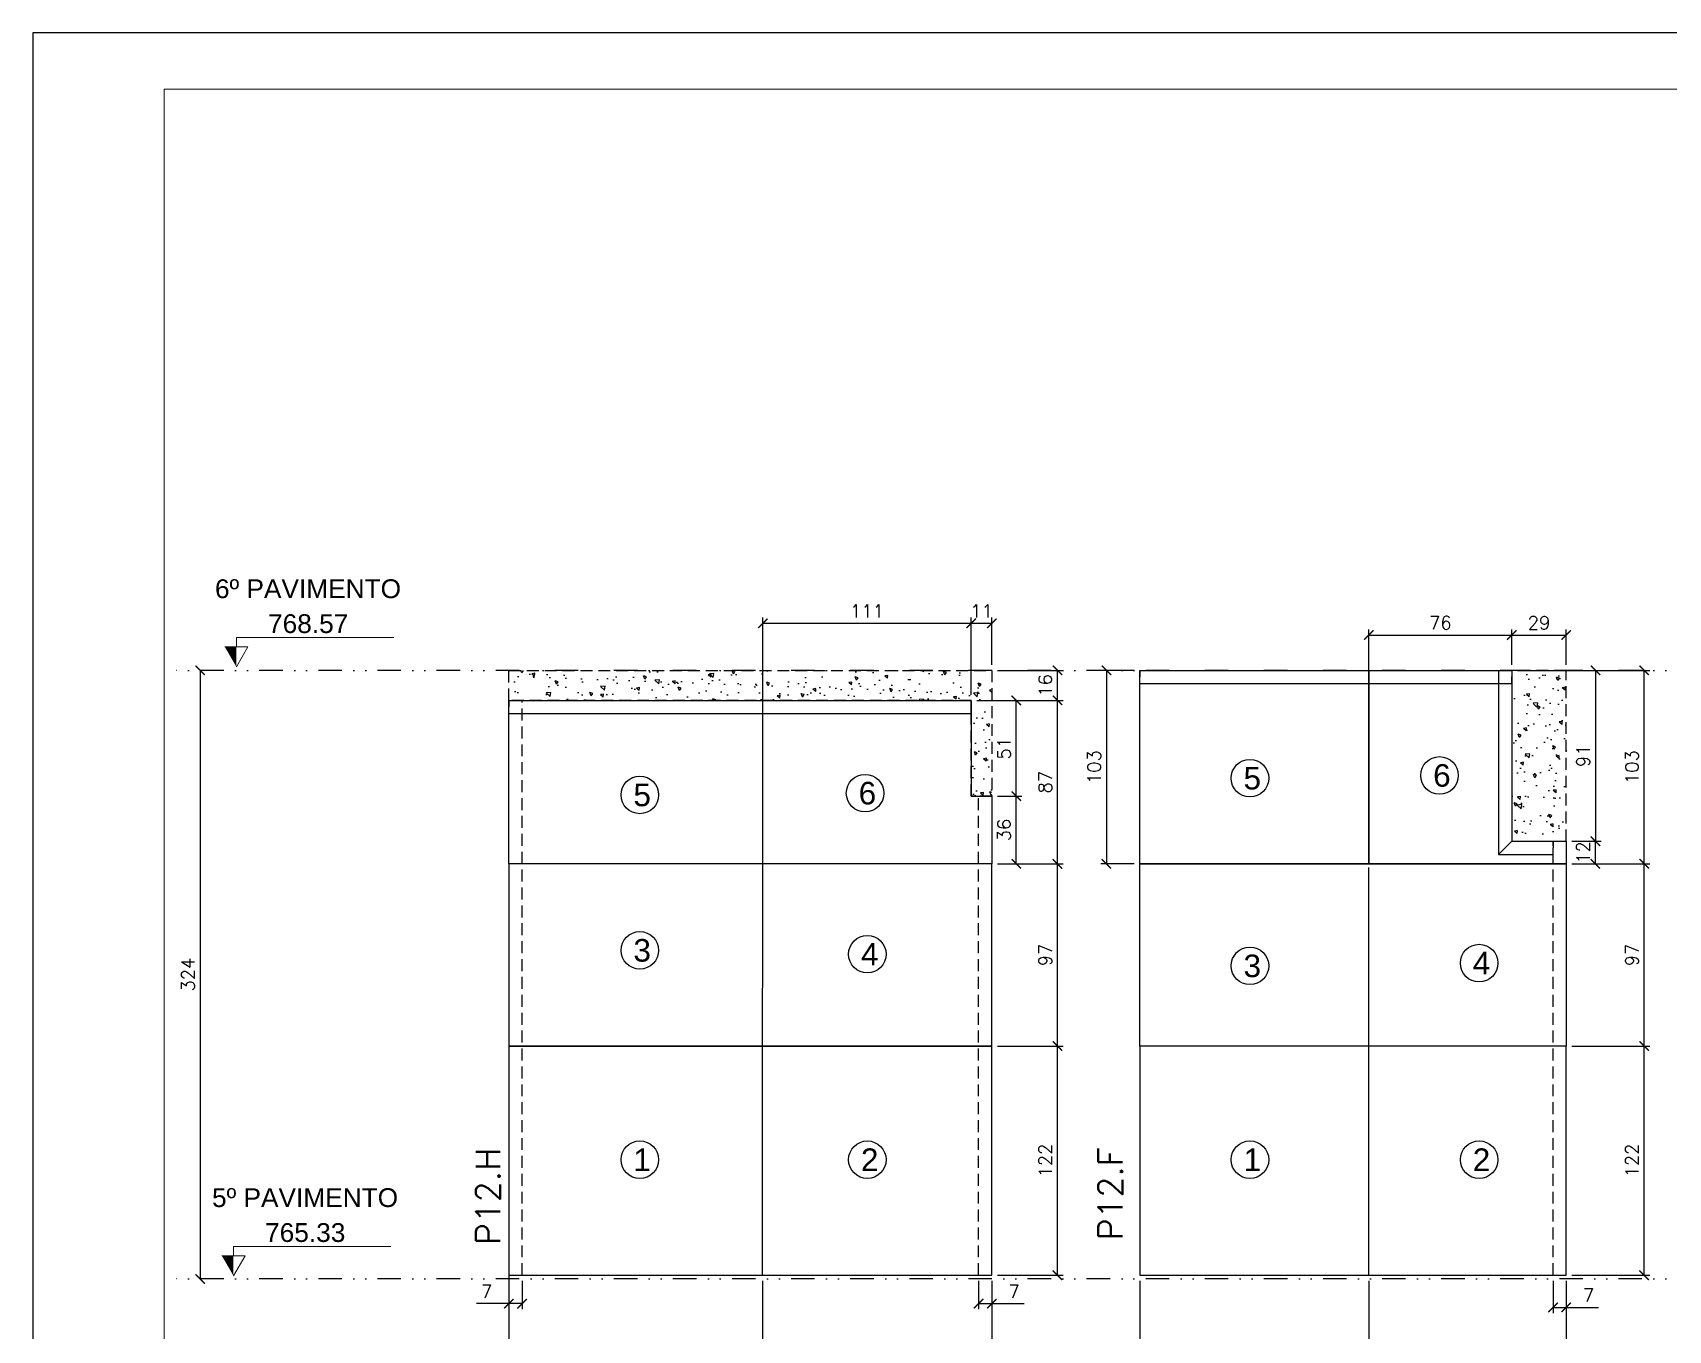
# Model space of a CAD drawing. Extents: x -23436 to 4767, y -4131 to 9755.
# Drawn here: x -15921 to -15051, y -159 to 532 of the extents above; entities that cross this region are included whole.
import ezdxf
from ezdxf.enums import TextEntityAlignment as Align

# ---------------------------------------------------------------- set-up
doc = ezdxf.new("R2010")
doc.units = 0
doc.header["$PDMODE"] = 2
doc.header["$PDSIZE"] = 10
doc.linetypes.add('DIVIDE2', pattern=[0.625, 0.25, -0.125, 0, -0.125, 0, -0.125])
doc.linetypes.add('HIDDEN', pattern=[9.525, 6.35, -3.175])
doc.layers.get('0').update_dxf_attribs({"lineweight": 13})
doc.layers.get('Defpoints').update_dxf_attribs({"lineweight": 13})
for name, color, linetype, lineweight in [('A-GENM', 7, 'Continuous', 18), ('FOLHA MB', 7, 'Continuous', 13), ('Sarr 2.2x7', 40, 'Continuous', 9), ('Texto Seção', 7, 'Continuous', 15)]:
    doc.layers.add(name, color=color, linetype=linetype, lineweight=lineweight)
for name, color, linetype in [('Concreto', 250, 'HIDDEN'), ('Cota', 4, 'Continuous'), ('MB Logo', 254, 'Continuous'), ('Nível', 160, 'Continuous'), ('Painéis', 30, 'Continuous'), ('Romaneio', 10, 'Continuous'), ('Sarr 7x7', 104, 'Continuous'), ('Sarrafo de Pressão', 42, 'HIDDEN'), ('Texto Nível', 251, 'Continuous')]:
    doc.layers.add(name, color=color, linetype=linetype)
doc.layers.add('Laje_Perimetro', color=7, linetype='Continuous', plot=False)
doc.styles.add('ARIAL', font='arial.ttf', dxfattribs={"oblique": 15, "height": 25})
doc.styles.add('REGUA-120', font='ROMANS.shx', dxfattribs={"height": 15})
doc.styles.add('ROMANS', font='romans.shx')
doc.dimstyles.new('Cota Paínel', dxfattribs={"dimtxt": 7, "dimasz": 5, "dimexe": 3, "dimexo": 3, "dimgap": 3, "dimtad": 1, "dimdec": 1, "dimzin": 12, "dimdsep": 46, "dimtxsty": 'ROMANS', "dimblk": 'ARCHTICK', "dimcen": 0, "dimclrd": 4, "dimclre": 4, "dimclrt": 1, "dimadec": 1, "dimazin": 3, "dimtfac": 1, "dimtdec": 1, "dimtmove": 0, "dimatfit": 3, "dimldrblk": 'OBLIQUE', "dimfxl": 0, "dimtolj": 1, "dimtzin": 12, "dimarcsym": 0})
doc.dimstyles.new('PAINEL', dxfattribs={"dimtxt": 7, "dimasz": 5, "dimexe": 3, "dimexo": 3, "dimgap": 3, "dimtad": 1, "dimdec": 1, "dimzin": 12, "dimdsep": 46, "dimtxsty": 'ROMANS', "dimblk": 'ARCHTICK', "dimcen": 0, "dimclrd": 4, "dimclre": 4, "dimclrt": 1, "dimadec": 1, "dimazin": 3, "dimtfac": 1, "dimtdec": 1, "dimtmove": 0, "dimatfit": 3, "dimldrblk": 'OBLIQUE', "dimfxl": 0, "dimtolj": 1, "dimtzin": 12, "dimarcsym": 0})
pattern_1 = [(140, (1606.151, 12872.556), (1.593909, 18.218467), [1.905, -20.955]), (85, (1606.15, 12872.556), (-19.105685, -3.524342), [1.524, -16.764058]), (190.45144, (1606.284, 12874.074), (-17.511775, 14.694125), [1.619001, -17.809024]), (136.1842, (1601.07, 12872.556), (4.204233, 27.107904), [2.8575, -31.4325]), (186.63556, (1601.42, 12874.815), (-24.742612, 23.740413), [2.428502, -26.71356]), (81.18415, (1601.07, 12872.556), (-24.742612, 23.740413), [2.285997, -25.145973]), (111, (1602.341, 12875.096), (10.22652, 15.161439), [1.905, -20.955]), (56, (1602.34, 12875.096), (-18.418797, 6.180203), [1.524, -16.764]), (161.451445, (1603.193, 12876.359), (-8.192277, 21.341642), [1.619001, -17.808994]), (127.5, (1606.151, 12872.5555), (-8.4555039, 0.3088603), [0, -16.5608, 0, -17.018, 0, -16.8275]), (97.5, (1606.151, 12872.5555), (-10.0180575, 6.6819663), [0, -9.7028, 0, -16.1798, 0, -6.4135]), (57.5, (1606.151, 12866.891), (0.5728744, 13.5590595), [0, -6.35, 0, -19.812, 0, -26.289]), (47.5, (1606.151, 12864.351), (-2.542649, 14.812918), [0, -8.255, 0, -13.1572, 0, -18.669])]

# ---------------------------------------------------------------- blocks, each defined once
blk = doc.blocks.new('A$C169d8357')
at = {"layer": 'FOLHA MB', "color": 1}
for points in [[(0, 1199.94), (0, 149.94), (1485.02, 149.94), (1485.02, 1199.94)], [(70, 1169.94), (70, 179.94), (1455.02, 179.94), (1455.02, 1169.94)]]:
    blk.add_lwpolyline(points, close=True, dxfattribs=at)
blk = doc.blocks.new('_ArchTick')
at = {"color": 0, "linetype": 'ByBlock', "const_width": 0.15}
blk.add_lwpolyline([(-0.5, -0.5), (0.5, 0.5)], dxfattribs=at)
blk = doc.blocks.new('*D745')
at = {"layer": 'Cota', "color": 4, "lineweight": -2, "transparency": 16777216}
for p, q in [((-15102.26, -7.21), (-15060.79, -7.21)), ((-15063.79, -129.21), (-15063.79, -7.21)), ((-15102.26, -129.21), (-15060.79, -129.21))]:
    blk.add_line(p, q, dxfattribs=at)
at = {"layer": 'Defpoints', "color": 0, "transparency": 16777216}
for p in [(-15105.26, -7.21), (-15063.79, -7.21), (-15105.26, -129.21)]:
    blk.add_point(p, dxfattribs=at)
at = {"layer": 'Cota', "color": 4, "lineweight": -2, "transparency": 16777216, "xscale": 5, "yscale": 5, "zscale": 5}
for p, rotation in [((-15063.79, -7.21), 90), ((-15063.79, -129.21), 270)]:
    blk.add_blockref('_ArchTick', p, dxfattribs=dict(at, rotation=rotation))
at = {"layer": 'Cota', "color": 1, "transparency": 16777216, "insert": (-15070.29, -68.21), "char_height": 7, "attachment_point": 5, "rotation": 90, "style": 'ROMANS'}
blk.add_mtext('\\A1;122', dxfattribs=at)
blk = doc.blocks.new('_OBLIQUE')
at = {"color": 0, "linetype": 'ByBlock', "lineweight": -2}
for p, q in [((0, 0), (-1, 0)), ((-0.5, -0.5), (0.5, 0.5))]:
    blk.add_line(p, q, dxfattribs=at)
blk = doc.blocks.new('*D746')
at = {"layer": 'Cota', "color": 4, "lineweight": -2, "transparency": 16777216}
for p, q in [((-15112.26, -132.21), (-15112.26, -149.37)), ((-15105.26, -132.21), (-15105.26, -149.37)), ((-15112.26, -146.37), (-15105.26, -146.37)), ((-15105.26, -146.37), (-15088.09, -146.37))]:
    blk.add_line(p, q, dxfattribs=at)
at = {"layer": 'Defpoints', "color": 0, "transparency": 16777216}
for p in [(-15112.26, -129.21), (-15105.26, -129.21), (-15105.26, -146.37)]:
    blk.add_point(p, dxfattribs=at)
at = {"layer": 'Cota', "color": 4, "lineweight": -2, "transparency": 16777216, "xscale": 5, "yscale": 5, "zscale": 5, "rotation": 180}
blk.add_blockref('_ArchTick', (-15112.26, -146.37), dxfattribs=at)
at = {"layer": 'Cota', "color": 4, "lineweight": -2, "transparency": 16777216, "xscale": 5, "yscale": 5, "zscale": 5}
blk.add_blockref('_ArchTick', (-15105.26, -146.37), dxfattribs=at)
at = {"layer": 'Cota', "color": 1, "transparency": 16777216, "insert": (-15093.43, -139.87), "char_height": 7, "attachment_point": 5, "style": 'ROMANS'}
blk.add_mtext('\\A1;7', dxfattribs=at)
blk = doc.blocks.new('*D753')
at = {"layer": 'Cota', "color": 4, "lineweight": -2, "transparency": 16777216}
for p, q in [((-15332.26, -132.21), (-15332.26, -188.76)), ((-15210.26, -132.21), (-15210.26, -188.76)), ((-15332.26, -185.76), (-15210.26, -185.76))]:
    blk.add_line(p, q, dxfattribs=at)
at = {"layer": 'Defpoints', "color": 0, "transparency": 16777216}
for p in [(-15332.26, -129.21), (-15210.26, -129.21), (-15210.26, -185.76)]:
    blk.add_point(p, dxfattribs=at)
at = {"layer": 'Cota', "color": 4, "lineweight": -2, "transparency": 16777216, "xscale": 5, "yscale": 5, "zscale": 5, "rotation": 180}
blk.add_blockref('_ArchTick', (-15332.26, -185.76), dxfattribs=at)
at = {"layer": 'Cota', "color": 4, "lineweight": -2, "transparency": 16777216, "xscale": 5, "yscale": 5, "zscale": 5}
blk.add_blockref('_ArchTick', (-15210.26, -185.76), dxfattribs=at)
at = {"layer": 'Cota', "color": 1, "transparency": 16777216, "insert": (-15271.26, -179.26), "char_height": 7, "attachment_point": 5, "style": 'ROMANS'}
blk.add_mtext('\\A1;122', dxfattribs=at)
blk = doc.blocks.new('*D754')
at = {"layer": 'Cota', "color": 4, "lineweight": -2, "transparency": 16777216}
for p, q in [((-15210.26, -132.21), (-15210.26, -188.76)), ((-15105.26, -132.21), (-15105.26, -188.76)), ((-15210.26, -185.76), (-15105.26, -185.76))]:
    blk.add_line(p, q, dxfattribs=at)
at = {"layer": 'Defpoints', "color": 0, "transparency": 16777216}
for p in [(-15210.26, -129.21), (-15105.26, -129.21), (-15105.26, -185.76)]:
    blk.add_point(p, dxfattribs=at)
at = {"layer": 'Cota', "color": 4, "lineweight": -2, "transparency": 16777216, "xscale": 5, "yscale": 5, "zscale": 5, "rotation": 180}
blk.add_blockref('_ArchTick', (-15210.26, -185.76), dxfattribs=at)
at = {"layer": 'Cota', "color": 4, "lineweight": -2, "transparency": 16777216, "xscale": 5, "yscale": 5, "zscale": 5}
blk.add_blockref('_ArchTick', (-15105.26, -185.76), dxfattribs=at)
at = {"layer": 'Cota', "color": 1, "transparency": 16777216, "insert": (-15157.76, -179.26), "char_height": 7, "attachment_point": 5, "style": 'ROMANS'}
blk.add_mtext('\\A1;105', dxfattribs=at)
blk = doc.blocks.new('*D755')
at = {"layer": 'Cota', "color": 4, "lineweight": -2, "transparency": 16777216}
for p, q in [((-15332.26, -132.21), (-15332.26, -211.69)), ((-15105.26, -132.21), (-15105.26, -211.69)), ((-15332.26, -208.69), (-15105.26, -208.69))]:
    blk.add_line(p, q, dxfattribs=at)
at = {"layer": 'Defpoints', "color": 0, "transparency": 16777216}
for p in [(-15332.26, -129.21), (-15105.26, -129.21), (-15105.26, -208.69)]:
    blk.add_point(p, dxfattribs=at)
at = {"layer": 'Cota', "color": 4, "lineweight": -2, "transparency": 16777216, "xscale": 5, "yscale": 5, "zscale": 5, "rotation": 180}
blk.add_blockref('_ArchTick', (-15332.26, -208.69), dxfattribs=at)
at = {"layer": 'Cota', "color": 4, "lineweight": -2, "transparency": 16777216, "xscale": 5, "yscale": 5, "zscale": 5}
blk.add_blockref('_ArchTick', (-15105.26, -208.69), dxfattribs=at)
at = {"layer": 'Cota', "color": 1, "transparency": 16777216, "insert": (-15218.76, -202.19), "char_height": 7, "attachment_point": 5, "style": 'ROMANS'}
blk.add_mtext('\\A1;227', dxfattribs=at)
blk = doc.blocks.new('*D758')
at = {"layer": 'Cota', "color": 4, "lineweight": -2, "transparency": 16777216}
for p, q in [((-15667.96, -132.21), (-15667.96, -205.22)), ((-15410.96, -132.21), (-15410.96, -205.22)), ((-15667.96, -202.22), (-15410.96, -202.22))]:
    blk.add_line(p, q, dxfattribs=at)
at = {"layer": 'Defpoints', "color": 0, "transparency": 16777216}
for p in [(-15667.96, -129.21), (-15410.96, -129.21), (-15410.96, -202.22)]:
    blk.add_point(p, dxfattribs=at)
at = {"layer": 'Cota', "color": 4, "lineweight": -2, "transparency": 16777216, "xscale": 5, "yscale": 5, "zscale": 5, "rotation": 180}
blk.add_blockref('_ArchTick', (-15667.96, -202.22), dxfattribs=at)
at = {"layer": 'Cota', "color": 4, "lineweight": -2, "transparency": 16777216, "xscale": 5, "yscale": 5, "zscale": 5}
blk.add_blockref('_ArchTick', (-15410.96, -202.22), dxfattribs=at)
at = {"layer": 'Cota', "color": 1, "transparency": 16777216, "insert": (-15539.46, -195.72), "char_height": 7, "attachment_point": 5, "style": 'ROMANS'}
blk.add_mtext('\\A1;257', dxfattribs=at)
blk = doc.blocks.new('*D759')
at = {"layer": 'Cota', "color": 4, "lineweight": -2, "transparency": 16777216}
for p, q in [((-15407.96, -7.21), (-15373.02, -7.21)), ((-15376.02, -129.21), (-15376.02, -7.21)), ((-15407.96, -129.21), (-15373.02, -129.21))]:
    blk.add_line(p, q, dxfattribs=at)
at = {"layer": 'Defpoints', "color": 0, "transparency": 16777216}
for p in [(-15410.96, -7.21), (-15376.02, -7.21), (-15410.96, -129.21)]:
    blk.add_point(p, dxfattribs=at)
at = {"layer": 'Cota', "color": 4, "lineweight": -2, "transparency": 16777216, "xscale": 5, "yscale": 5, "zscale": 5}
for p, rotation in [((-15376.02, -7.21), 90), ((-15376.02, -129.21), 270)]:
    blk.add_blockref('_ArchTick', p, dxfattribs=dict(at, rotation=rotation))
at = {"layer": 'Cota', "color": 1, "transparency": 16777216, "insert": (-15382.52, -68.21), "char_height": 7, "attachment_point": 5, "rotation": 90, "style": 'ROMANS'}
blk.add_mtext('\\A1;122', dxfattribs=at)
blk = doc.blocks.new('*D760')
at = {"layer": 'Cota', "color": 4, "lineweight": -2, "transparency": 16777216}
for p, q in [((-15532.93, -132.21), (-15532.93, -184.52)), ((-15410.96, -132.21), (-15410.96, -184.52)), ((-15410.96, -181.52), (-15532.93, -181.52))]:
    blk.add_line(p, q, dxfattribs=at)
at = {"layer": 'Defpoints', "color": 0, "transparency": 16777216}
for p in [(-15532.93, -129.21), (-15410.96, -129.21), (-15532.93, -181.52)]:
    blk.add_point(p, dxfattribs=at)
at = {"layer": 'Cota', "color": 4, "lineweight": -2, "transparency": 16777216, "xscale": 5, "yscale": 5, "zscale": 5, "rotation": 180}
blk.add_blockref('_ArchTick', (-15532.93, -181.52), dxfattribs=at)
at = {"layer": 'Cota', "color": 4, "lineweight": -2, "transparency": 16777216, "xscale": 5, "yscale": 5, "zscale": 5}
blk.add_blockref('_ArchTick', (-15410.96, -181.52), dxfattribs=at)
at = {"layer": 'Cota', "color": 1, "transparency": 16777216, "insert": (-15471.94, -175.02), "char_height": 7, "attachment_point": 5, "style": 'ROMANS'}
blk.add_mtext('\\A1;122', dxfattribs=at)
blk = doc.blocks.new('*D761')
at = {"layer": 'Cota', "color": 4, "lineweight": -2, "transparency": 16777216}
for p, q in [((-15667.96, -129.01), (-15667.96, -184.52)), ((-15532.93, -132.21), (-15532.93, -184.52)), ((-15532.93, -181.52), (-15667.96, -181.52))]:
    blk.add_line(p, q, dxfattribs=at)
at = {"layer": 'Defpoints', "color": 0, "transparency": 16777216}
for p in [(-15667.96, -126.01), (-15532.93, -129.21), (-15667.96, -181.52)]:
    blk.add_point(p, dxfattribs=at)
at = {"layer": 'Cota', "color": 4, "lineweight": -2, "transparency": 16777216, "xscale": 5, "yscale": 5, "zscale": 5, "rotation": 180}
blk.add_blockref('_ArchTick', (-15667.96, -181.52), dxfattribs=at)
at = {"layer": 'Cota', "color": 4, "lineweight": -2, "transparency": 16777216, "xscale": 5, "yscale": 5, "zscale": 5}
blk.add_blockref('_ArchTick', (-15532.93, -181.52), dxfattribs=at)
at = {"layer": 'Cota', "color": 1, "transparency": 16777216, "insert": (-15600.44, -175.02), "char_height": 7, "attachment_point": 5, "style": 'ROMANS'}
blk.add_mtext('\\A1;135', dxfattribs=at)
blk = doc.blocks.new('*D762')
at = {"layer": 'Cota', "color": 4, "lineweight": -2, "transparency": 16777216}
for p, q in [((-15667.96, -132.21), (-15667.96, -147.37)), ((-15660.96, -132.21), (-15660.96, -147.37)), ((-15667.96, -144.37), (-15685.13, -144.37)), ((-15660.96, -144.37), (-15667.96, -144.37))]:
    blk.add_line(p, q, dxfattribs=at)
at = {"layer": 'Defpoints', "color": 0, "transparency": 16777216}
for p in [(-15667.96, -129.21), (-15660.96, -129.21), (-15667.96, -144.37)]:
    blk.add_point(p, dxfattribs=at)
at = {"layer": 'Cota', "color": 4, "lineweight": -2, "transparency": 16777216, "xscale": 5, "yscale": 5, "zscale": 5, "rotation": 180}
blk.add_blockref('_ArchTick', (-15667.96, -144.37), dxfattribs=at)
at = {"layer": 'Cota', "color": 4, "lineweight": -2, "transparency": 16777216, "xscale": 5, "yscale": 5, "zscale": 5}
blk.add_blockref('_ArchTick', (-15660.96, -144.37), dxfattribs=at)
at = {"layer": 'Cota', "color": 1, "transparency": 16777216, "insert": (-15679.8, -137.87), "char_height": 7, "attachment_point": 5, "style": 'ROMANS'}
blk.add_mtext('\\A1;7', dxfattribs=at)
blk = doc.blocks.new('*D763')
at = {"layer": 'Cota', "color": 4, "lineweight": -2, "transparency": 16777216}
for p, q in [((-15417.96, -132.21), (-15417.96, -147.37)), ((-15410.96, -132.21), (-15410.96, -147.37)), ((-15417.96, -144.37), (-15410.96, -144.37)), ((-15410.96, -144.37), (-15393.8, -144.37))]:
    blk.add_line(p, q, dxfattribs=at)
at = {"layer": 'Defpoints', "color": 0, "transparency": 16777216}
for p in [(-15417.96, -129.21), (-15410.96, -129.21), (-15410.96, -144.37)]:
    blk.add_point(p, dxfattribs=at)
at = {"layer": 'Cota', "color": 4, "lineweight": -2, "transparency": 16777216, "xscale": 5, "yscale": 5, "zscale": 5, "rotation": 180}
blk.add_blockref('_ArchTick', (-15417.96, -144.37), dxfattribs=at)
at = {"layer": 'Cota', "color": 4, "lineweight": -2, "transparency": 16777216, "xscale": 5, "yscale": 5, "zscale": 5}
blk.add_blockref('_ArchTick', (-15410.96, -144.37), dxfattribs=at)
at = {"layer": 'Cota', "color": 1, "transparency": 16777216, "insert": (-15399.13, -137.87), "char_height": 7, "attachment_point": 5, "style": 'ROMANS'}
blk.add_mtext('\\A1;7', dxfattribs=at)
blk = doc.blocks.new('*D768')
at = {"layer": 'A-GENM', "color": 4, "lineweight": -2, "transparency": 16777216}
for p, q in [((-15407.96, 89.79), (-15373.02, 89.79)), ((-15376.02, -7.21), (-15376.02, 89.79)), ((-15407.96, -7.21), (-15373.02, -7.21))]:
    blk.add_line(p, q, dxfattribs=at)
at = {"layer": 'Defpoints', "color": 0, "transparency": 16777216}
for p in [(-15410.96, 89.79), (-15376.02, 89.79), (-15410.96, -7.21)]:
    blk.add_point(p, dxfattribs=at)
at = {"layer": 'A-GENM', "color": 4, "lineweight": -2, "transparency": 16777216, "xscale": 5, "yscale": 5, "zscale": 5}
for p, rotation in [((-15376.02, 89.79), 90), ((-15376.02, -7.21), 270)]:
    blk.add_blockref('_ArchTick', p, dxfattribs=dict(at, rotation=rotation))
at = {"layer": 'A-GENM', "color": 1, "transparency": 16777216, "insert": (-15382.52, 41.29), "char_height": 7, "attachment_point": 5, "rotation": 90, "style": 'ROMANS'}
blk.add_mtext('\\A1;97', dxfattribs=at)
blk = doc.blocks.new('*D769')
at = {"layer": 'A-GENM', "color": 4, "lineweight": -2, "transparency": 16777216}
for p, q in [((-15102.26, 89.79), (-15060.79, 89.79)), ((-15063.79, -7.21), (-15063.79, 89.79)), ((-15102.26, -7.21), (-15060.79, -7.21))]:
    blk.add_line(p, q, dxfattribs=at)
at = {"layer": 'Defpoints', "color": 0, "transparency": 16777216}
for p in [(-15105.26, 89.79), (-15063.79, 89.79), (-15105.26, -7.21)]:
    blk.add_point(p, dxfattribs=at)
at = {"layer": 'A-GENM', "color": 4, "lineweight": -2, "transparency": 16777216, "xscale": 5, "yscale": 5, "zscale": 5}
for p, rotation in [((-15063.79, 89.79), 90), ((-15063.79, -7.21), 270)]:
    blk.add_blockref('_ArchTick', p, dxfattribs=dict(at, rotation=rotation))
at = {"layer": 'A-GENM', "color": 1, "transparency": 16777216, "insert": (-15070.29, 41.29), "char_height": 7, "attachment_point": 5, "rotation": 90, "style": 'ROMANS'}
blk.add_mtext('\\A1;97', dxfattribs=at)
blk = doc.blocks.new('*D770')
at = {"layer": 'A-GENM', "color": 4, "lineweight": -2, "transparency": 16777216}
for p, q in [((-15407.96, 176.79), (-15373.02, 176.79)), ((-15376.02, 89.79), (-15376.02, 176.79)), ((-15407.96, 89.79), (-15373.02, 89.79))]:
    blk.add_line(p, q, dxfattribs=at)
at = {"layer": 'Defpoints', "color": 0, "transparency": 16777216}
for p in [(-15410.96, 176.79), (-15376.02, 176.79), (-15410.96, 89.79)]:
    blk.add_point(p, dxfattribs=at)
at = {"layer": 'A-GENM', "color": 4, "lineweight": -2, "transparency": 16777216, "xscale": 5, "yscale": 5, "zscale": 5}
for p, rotation in [((-15376.02, 176.79), 90), ((-15376.02, 89.79), 270)]:
    blk.add_blockref('_ArchTick', p, dxfattribs=dict(at, rotation=rotation))
at = {"layer": 'A-GENM', "color": 1, "transparency": 16777216, "insert": (-15382.52, 133.29), "char_height": 7, "attachment_point": 5, "rotation": 90, "style": 'ROMANS'}
blk.add_mtext('\\A1;87', dxfattribs=at)
blk = doc.blocks.new('*D772')
at = {"layer": 'A-GENM', "color": 4, "lineweight": -2, "transparency": 16777216}
for p, q in [((-15131.26, 192.79), (-15060.79, 192.79)), ((-15063.79, 89.79), (-15063.79, 192.79)), ((-15102.26, 89.79), (-15060.79, 89.79))]:
    blk.add_line(p, q, dxfattribs=at)
at = {"layer": 'Defpoints', "color": 0, "transparency": 16777216}
for p in [(-15134.26, 192.79), (-15063.79, 192.79), (-15105.26, 89.79)]:
    blk.add_point(p, dxfattribs=at)
at = {"layer": 'A-GENM', "color": 4, "lineweight": -2, "transparency": 16777216, "xscale": 5, "yscale": 5, "zscale": 5}
for p, rotation in [((-15063.79, 192.79), 90), ((-15063.79, 89.79), 270)]:
    blk.add_blockref('_ArchTick', p, dxfattribs=dict(at, rotation=rotation))
at = {"layer": 'A-GENM', "color": 1, "transparency": 16777216, "insert": (-15070.29, 141.29), "char_height": 7, "attachment_point": 5, "rotation": 90, "style": 'ROMANS'}
blk.add_mtext('\\A1;103', dxfattribs=at)
blk = doc.blocks.new('*D773')
at = {"layer": 'A-GENM', "color": 4, "lineweight": -2, "transparency": 16777216}
for p, q in [((-15131.26, 192.79), (-15086.73, 192.79)), ((-15089.73, 192.79), (-15089.73, 101.79)), ((-15102.26, 101.79), (-15086.73, 101.79))]:
    blk.add_line(p, q, dxfattribs=at)
at = {"layer": 'Defpoints', "color": 0, "transparency": 16777216}
for p in [(-15134.26, 192.79), (-15105.26, 101.79), (-15089.73, 101.79)]:
    blk.add_point(p, dxfattribs=at)
at = {"layer": 'A-GENM', "color": 4, "lineweight": -2, "transparency": 16777216, "xscale": 5, "yscale": 5, "zscale": 5}
for p, rotation in [((-15089.73, 192.79), 90), ((-15089.73, 101.79), 270)]:
    blk.add_blockref('_ArchTick', p, dxfattribs=dict(at, rotation=rotation))
at = {"layer": 'A-GENM', "color": 1, "transparency": 16777216, "insert": (-15096.23, 147.29), "char_height": 7, "attachment_point": 5, "rotation": 90, "style": 'ROMANS'}
blk.add_mtext('\\A1;91', dxfattribs=at)
blk = doc.blocks.new('*D793')
at = {"layer": 'Cota', "color": 4, "lineweight": -2, "transparency": 16777216}
blk.add_line((-15832.23, 192.79), (-15832.23, -131.21), dxfattribs=at)
at = {"layer": 'Defpoints', "color": 0, "transparency": 16777216}
for p in [(-15832.23, 192.79), (-15832.23, -131.21), (-15832.23, -131.21)]:
    blk.add_point(p, dxfattribs=at)
at = {"layer": 'Cota', "color": 4, "lineweight": -2, "transparency": 16777216, "xscale": 5, "yscale": 5, "zscale": 5}
for p, rotation in [((-15832.23, 192.79), 90), ((-15832.23, -131.21), 270)]:
    blk.add_blockref('_ArchTick', p, dxfattribs=dict(at, rotation=rotation))
at = {"layer": 'Cota', "color": 1, "transparency": 16777216, "insert": (-15838.73, 30.79), "char_height": 7, "attachment_point": 5, "rotation": 90, "style": 'ROMANS'}
blk.add_mtext('\\A1;324', dxfattribs=at)
blk = doc.blocks.new('*D794')
at = {"layer": 'Cota', "color": 4, "lineweight": -2, "transparency": 16777216}
for p, q in [((-15407.96, 192.79), (-15373.02, 192.79)), ((-15376.02, 176.79), (-15376.02, 192.79)), ((-15407.96, 176.79), (-15373.02, 176.79))]:
    blk.add_line(p, q, dxfattribs=at)
at = {"layer": 'Defpoints', "color": 0, "transparency": 16777216}
for p in [(-15410.96, 192.79), (-15376.02, 192.79), (-15410.96, 176.79)]:
    blk.add_point(p, dxfattribs=at)
at = {"layer": 'Cota', "color": 4, "lineweight": -2, "transparency": 16777216, "xscale": 5, "yscale": 5, "zscale": 5}
for p, rotation in [((-15376.02, 192.79), 90), ((-15376.02, 176.79), 270)]:
    blk.add_blockref('_ArchTick', p, dxfattribs=dict(at, rotation=rotation))
at = {"layer": 'Cota', "color": 1, "transparency": 16777216, "insert": (-15382.52, 184.79), "char_height": 7, "attachment_point": 5, "rotation": 90, "style": 'ROMANS'}
blk.add_mtext('\\A1;16', dxfattribs=at)
blk = doc.blocks.new('*D795')
at = {"layer": 'Cota', "color": 4, "lineweight": -2, "transparency": 16777216}
for p, q in [((-15421.96, 179.79), (-15421.96, 220.84)), ((-15421.96, 217.84), (-15410.96, 217.84)), ((-15410.96, 195.79), (-15410.96, 220.84))]:
    blk.add_line(p, q, dxfattribs=at)
at = {"layer": 'Defpoints', "color": 0, "transparency": 16777216}
for p in [(-15410.96, 217.84), (-15410.96, 192.79), (-15421.96, 176.79)]:
    blk.add_point(p, dxfattribs=at)
at = {"layer": 'Cota', "color": 4, "lineweight": -2, "transparency": 16777216, "xscale": 5, "yscale": 5, "zscale": 5, "rotation": 180}
blk.add_blockref('_ArchTick', (-15421.96, 217.84), dxfattribs=at)
at = {"layer": 'Cota', "color": 4, "lineweight": -2, "transparency": 16777216, "xscale": 5, "yscale": 5, "zscale": 5}
blk.add_blockref('_ArchTick', (-15410.96, 217.84), dxfattribs=at)
at = {"layer": 'Cota', "color": 1, "transparency": 16777216, "insert": (-15416.46, 224.34), "char_height": 7, "attachment_point": 5, "style": 'ROMANS'}
blk.add_mtext('\\A1;11', dxfattribs=at)
blk = doc.blocks.new('*D796')
at = {"layer": 'Cota', "color": 4, "lineweight": -2, "transparency": 16777216}
for p, q in [((-15407.96, 125.79), (-15394.95, 125.79)), ((-15397.95, 89.79), (-15397.95, 125.79)), ((-15407.96, 89.79), (-15394.95, 89.79))]:
    blk.add_line(p, q, dxfattribs=at)
at = {"layer": 'Defpoints', "color": 0, "transparency": 16777216}
for p in [(-15410.96, 125.79), (-15397.95, 125.79), (-15410.96, 89.79)]:
    blk.add_point(p, dxfattribs=at)
at = {"layer": 'Cota', "color": 4, "lineweight": -2, "transparency": 16777216, "xscale": 5, "yscale": 5, "zscale": 5}
for p, rotation in [((-15397.95, 125.79), 90), ((-15397.95, 89.79), 270)]:
    blk.add_blockref('_ArchTick', p, dxfattribs=dict(at, rotation=rotation))
at = {"layer": 'Cota', "color": 1, "transparency": 16777216, "insert": (-15404.45, 107.79), "char_height": 7, "attachment_point": 5, "rotation": 90, "style": 'ROMANS'}
blk.add_mtext('\\A1;36', dxfattribs=at)
blk = doc.blocks.new('*D797')
at = {"layer": 'Cota', "color": 4, "lineweight": -2, "transparency": 16777216}
for p, q in [((-15335.26, 192.79), (-15352.98, 192.79)), ((-15349.98, 192.79), (-15349.98, 89.79)), ((-15335.26, 89.79), (-15352.98, 89.79))]:
    blk.add_line(p, q, dxfattribs=at)
at = {"layer": 'Defpoints', "color": 0, "transparency": 16777216}
for p in [(-15332.26, 192.79), (-15349.98, 89.79), (-15332.26, 89.79)]:
    blk.add_point(p, dxfattribs=at)
at = {"layer": 'Cota', "color": 4, "lineweight": -2, "transparency": 16777216, "xscale": 5, "yscale": 5, "zscale": 5}
for p, rotation in [((-15349.98, 192.79), 90), ((-15349.98, 89.79), 270)]:
    blk.add_blockref('_ArchTick', p, dxfattribs=dict(at, rotation=rotation))
at = {"layer": 'Cota', "color": 1, "transparency": 16777216, "insert": (-15356.48, 141.29), "char_height": 7, "attachment_point": 5, "rotation": 90, "style": 'ROMANS'}
blk.add_mtext('\\A1;103', dxfattribs=at)
blk = doc.blocks.new('*D798')
at = {"layer": 'Cota', "color": 4, "lineweight": -2, "transparency": 16777216}
for p, q in [((-15134.26, 195.79), (-15134.26, 214.59)), ((-15134.26, 211.59), (-15105.26, 211.59)), ((-15105.26, 195.79), (-15105.26, 214.59))]:
    blk.add_line(p, q, dxfattribs=at)
at = {"layer": 'Defpoints', "color": 0, "transparency": 16777216}
for p in [(-15105.26, 211.59), (-15134.26, 192.79), (-15105.26, 192.79)]:
    blk.add_point(p, dxfattribs=at)
at = {"layer": 'Cota', "color": 4, "lineweight": -2, "transparency": 16777216, "xscale": 5, "yscale": 5, "zscale": 5, "rotation": 180}
blk.add_blockref('_ArchTick', (-15134.26, 211.59), dxfattribs=at)
at = {"layer": 'Cota', "color": 4, "lineweight": -2, "transparency": 16777216, "xscale": 5, "yscale": 5, "zscale": 5}
blk.add_blockref('_ArchTick', (-15105.26, 211.59), dxfattribs=at)
at = {"layer": 'Cota', "color": 1, "transparency": 16777216, "insert": (-15119.76, 218.09), "char_height": 7, "attachment_point": 5, "style": 'ROMANS'}
blk.add_mtext('\\A1;29', dxfattribs=at)
blk = doc.blocks.new('*D1824')
at = {"layer": 'Defpoints', "color": 0, "transparency": 16777216}
for p in [(-15105.26, 101.79), (-15089.73, 101.79), (-15105.26, 89.79)]:
    blk.add_point(p, dxfattribs=at)
at = {"layer": 'Texto Nível', "color": 4, "lineweight": -2, "transparency": 16777216}
for p, q in [((-15102.26, 101.79), (-15086.73, 101.79)), ((-15089.73, 89.79), (-15089.73, 101.79)), ((-15102.26, 89.79), (-15086.73, 89.79))]:
    blk.add_line(p, q, dxfattribs=at)
at = {"layer": 'Texto Nível', "color": 4, "lineweight": -2, "transparency": 16777216, "xscale": 5, "yscale": 5, "zscale": 5}
for p, rotation in [((-15089.73, 101.79), 90), ((-15089.73, 89.79), 270)]:
    blk.add_blockref('_ArchTick', p, dxfattribs=dict(at, rotation=rotation))
at = {"layer": 'Texto Nível', "color": 1, "transparency": 16777216, "insert": (-15096.23, 95.79), "char_height": 7, "attachment_point": 5, "rotation": 90, "style": 'ROMANS'}
blk.add_mtext('\\A1;12', dxfattribs=at)
blk = doc.blocks.new('*D1826')
at = {"layer": 'Defpoints', "color": 0, "transparency": 16777216}
for p in [(-15421.96, 176.79), (-15397.95, 176.79), (-15410.96, 125.79)]:
    blk.add_point(p, dxfattribs=at)
at = {"layer": 'Texto Nível', "color": 4, "lineweight": -2, "transparency": 16777216}
for p, q in [((-15418.96, 176.79), (-15394.95, 176.79)), ((-15397.95, 125.79), (-15397.95, 176.79)), ((-15407.96, 125.79), (-15394.95, 125.79))]:
    blk.add_line(p, q, dxfattribs=at)
at = {"layer": 'Texto Nível', "color": 4, "lineweight": -2, "transparency": 16777216, "xscale": 5, "yscale": 5, "zscale": 5}
for p, rotation in [((-15397.95, 176.79), 90), ((-15397.95, 125.79), 270)]:
    blk.add_blockref('_ArchTick', p, dxfattribs=dict(at, rotation=rotation))
at = {"layer": 'Texto Nível', "color": 1, "transparency": 16777216, "insert": (-15404.45, 151.29), "char_height": 7, "attachment_point": 5, "rotation": 90, "style": 'ROMANS'}
blk.add_mtext('\\A1;51', dxfattribs=at)
blk = doc.blocks.new('*D1827')
at = {"layer": 'Defpoints', "color": 0, "transparency": 16777216}
for p in [(-15421.86, 217.84), (-15421.86, 176.79), (-15532.88, 168.74)]:
    blk.add_point(p, dxfattribs=at)
at = {"layer": 'Texto Nível', "color": 4, "lineweight": -2, "transparency": 16777216}
for p, q in [((-15532.88, 171.74), (-15532.88, 220.84)), ((-15532.88, 217.84), (-15421.86, 217.84)), ((-15421.86, 179.79), (-15421.86, 220.84))]:
    blk.add_line(p, q, dxfattribs=at)
at = {"layer": 'Texto Nível', "color": 4, "lineweight": -2, "transparency": 16777216, "xscale": 5, "yscale": 5, "zscale": 5, "rotation": 180}
blk.add_blockref('_ArchTick', (-15532.88, 217.84), dxfattribs=at)
at = {"layer": 'Texto Nível', "color": 4, "lineweight": -2, "transparency": 16777216, "xscale": 5, "yscale": 5, "zscale": 5}
blk.add_blockref('_ArchTick', (-15421.86, 217.84), dxfattribs=at)
at = {"layer": 'Texto Nível', "color": 1, "transparency": 16777216, "insert": (-15477.37, 224.34), "char_height": 7, "attachment_point": 5, "style": 'ROMANS'}
blk.add_mtext('\\A1;111', dxfattribs=at)
blk = doc.blocks.new('*D1828')
at = {"layer": 'Defpoints', "color": 0, "transparency": 16777216}
for p in [(-15134.26, 211.59), (-15134.26, 192.79), (-15210.26, 185.79)]:
    blk.add_point(p, dxfattribs=at)
at = {"layer": 'Texto Nível', "color": 4, "lineweight": -2, "transparency": 16777216}
for p, q in [((-15210.26, 188.79), (-15210.26, 214.59)), ((-15210.26, 211.59), (-15134.26, 211.59)), ((-15134.26, 195.79), (-15134.26, 214.59))]:
    blk.add_line(p, q, dxfattribs=at)
at = {"layer": 'Texto Nível', "color": 4, "lineweight": -2, "transparency": 16777216, "xscale": 5, "yscale": 5, "zscale": 5, "rotation": 180}
blk.add_blockref('_ArchTick', (-15210.26, 211.59), dxfattribs=at)
at = {"layer": 'Texto Nível', "color": 4, "lineweight": -2, "transparency": 16777216, "xscale": 5, "yscale": 5, "zscale": 5}
blk.add_blockref('_ArchTick', (-15134.26, 211.59), dxfattribs=at)
at = {"layer": 'Texto Nível', "color": 1, "transparency": 16777216, "insert": (-15172.26, 218.09), "char_height": 7, "attachment_point": 5, "style": 'ROMANS'}
blk.add_mtext('\\A1;76', dxfattribs=at)

msp = doc.modelspace()

# ---------------------------------------------------------------- hatches: boundary and pattern name
at = {"layer": 'Concreto'}
h = msp.add_hatch(dxfattribs=at)
h.set_pattern_fill('AR-CONC', color=256, scale=0.1, angle=-270)
h.set_pattern_definition([(140, (1585, -3e-12), (1.593909, 18.218467), [1.905, -20.955]), (85, (1585, -3e-12), (-19.105685, -3.524342), [1.524, -16.764058]), (190.45144, (1585.133, 1.518), (-17.511775, 14.694125), [1.619, -17.809024]), (136.1842, (1579.92, -3e-12), (4.204233, 27.107904), [2.8575, -31.4325]), (186.63556, (1580.27, 2.26), (-24.742612, 23.740413), [2.428502, -26.71356]), (81.18415, (1579.92, -3e-12), (-24.742612, 23.740413), [2.285997, -25.145973]), (111, (1581.19, 2.54), (10.22652, 15.161439), [1.905, -20.955]), (56, (1581.19, 2.54), (-18.418797, 6.180203), [1.524, -16.764]), (161.45145, (1582.042, 3.803), (-8.192277, 21.341642), [1.619, -17.808994]), (127.5, (1585, -3e-12), (-8.455504, 0.3088603), [0, -16.5608, 0, -17.018, 0, -16.8275]), (97.5, (1585, -3e-12), (-10.0180575, 6.6819663), [0, -9.7028, 0, -16.1798, 0, -6.4135]), (57.5, (1585, -5.664), (0.5728744, 13.5590595), [0, -6.35, 0, -19.812, 0, -26.289]), (47.5, (1585, -8.204), (-2.542649, 14.812918), [0, -8.255, 0, -13.1572, 0, -18.669])])
h.paths.add_polyline_path([(-15667.962, 176.788), (-15667.962, 192.79), (-15410.962, 192.79), (-15410.962, 125.79), (-15421.962, 125.79), (-15421.962, 176.788)])
h = msp.add_hatch(dxfattribs=at)
h.set_pattern_fill('AR-CONC', color=256, scale=0.1, angle=-270)
h.set_pattern_definition(pattern_1)
h.paths.add_polyline_path([(-15134.259, 102.79), (-15105.259, 102.79), (-15105.259, 192.79), (-15134.259, 192.79)])
h = msp.add_hatch(dxfattribs=at)
h.set_pattern_fill('AR-CONC', color=256, scale=0.1, angle=-270)
h.set_pattern_definition(pattern_1)
h.paths.add_polyline_path([(-15134.259, 102.79), (-15105.259, 102.79), (-15105.259, 192.79), (-15134.259, 192.79)])
at = {"layer": 'Sarr 2.2x7'}
h = msp.add_hatch(color=0, dxfattribs=at)
h.dxf.hatch_style = 1
h.paths.add_polyline_path([(-15812.982, 205.314), (-15819.15, 205.314), (-15812.982, 194.63)])
h = msp.add_hatch(color=0, dxfattribs=at)
h.dxf.hatch_style = 1
h.paths.add_polyline_path([(-15814.549, -118.863), (-15820.717, -118.863), (-15814.549, -129.547)])

# ---------------------------------------------------------------- linework, layer by layer
at = {"color": 0}
for p, q in [((-15819.15, 205.314), (-15806.814, 205.314)), ((-15812.982, 194.63), (-15806.814, 205.314)), ((-15820.717, -118.863), (-15808.381, -118.863)), ((-15814.549, -129.547), (-15808.381, -118.863))]:
    msp.add_line(p, q, dxfattribs=at)
for points in [[(-15812.982, 205.314), (-15812.982, 210.324), (-15729.245, 210.324)], [(-15814.549, -118.863), (-15814.549, -113.853), (-15730.811, -113.853)]]:
    msp.add_lwpolyline(points, dxfattribs=at)
at = {"layer": 'Concreto'}
for points in [[(-15667.962, 176.788), (-15667.962, 192.79), (-15410.962, 192.79), (-15410.962, 125.79), (-15421.962, 125.79), (-15421.962, 176.788)], [(-15134.259, 101.79), (-15105.259, 101.79), (-15105.259, 192.79), (-15134.259, 192.79)]]:
    msp.add_lwpolyline(points, close=True, dxfattribs=at)
at = {"layer": 'Laje_Perimetro'}
msp.add_lwpolyline([(-14436.356, 532.259), (-15921.377, 532.259), (-15921.377, -517.741), (-14436.356, -517.741)], close=True, dxfattribs=at)
at = {"layer": 'Nível', "linetype": 'DIVIDE2', "ltscale": 50}
for p, q in [((-14498.846, 192.79), (-15849.747, 192.79)), ((-14498.846, -131.21), (-15849.747, -131.21))]:
    msp.add_line(p, q, dxfattribs=at)
at = {"layer": 'Painéis', "color": 32, "true_color": 0xcd6928}
for p, q in [((-15532.926, -129.21), (-15532.88, 176.788)), ((-15210.259, -129.21), (-15210.259, 87.79))]:
    msp.add_line(p, q, dxfattribs=at)
for points in [[(-15332.259, 192.79), (-15210.259, 192.79), (-15210.259, 89.79), (-15332.259, 89.79)], [(-15210.259, 89.79), (-15210.259, 192.788), (-15134.256, 192.791), (-15134.256, 101.79), (-15105.259, 101.79), (-15105.259, 89.79)], [(-15410.962, 89.79), (-15667.962, 89.79), (-15667.962, -7.21), (-15410.962, -7.21)], [(-15332.259, 89.79), (-15105.259, 89.79), (-15105.259, -7.21), (-15332.259, -7.21)], [(-15667.962, -129.21), (-15410.962, -129.21), (-15410.962, -7.21), (-15667.962, -7.21)], [(-15332.259, -129.21), (-15105.259, -129.21), (-15105.259, -7.21), (-15332.259, -7.21)]]:
    msp.add_lwpolyline(points, close=True, dxfattribs=at)
msp.add_lwpolyline([(-15410.962, 125.79), (-15410.962, 89.79), (-15667.962, 89.79), (-15667.962, 176.788), (-15421.962, 176.788), (-15421.962, 125.79), (-15410.962, 125.79)], dxfattribs=at)
at = {"layer": 'Romaneio'}
for centre in [(-15273.591, 135.377), (-15172.686, 136.847), (-15598.28, 126.465), (-15478.406, 127.417), (-15598.28, 43.727), (-15477.196, 41.668), (-15273.591, 35.469), (-15151.603, 36.939), (-15598.28, -67.729), (-15477.196, -67.729), (-15273.591, -67.729), (-15151.603, -67.729)]:
    msp.add_circle(centre, 10, dxfattribs=at)
at = {"layer": 'Sarr 7x7', "color": 50}
for p, q in [((-15332.259, 192.79), (-15134.256, 192.791)), ((-15332.259, 192.79), (-15332.259, 189.29)), ((-15141.256, 192.791), (-15141.259, 94.79)), ((-15141.256, 192.791), (-15137.756, 192.791)), ((-15134.256, 192.791), (-15137.756, 192.791)), ((-15134.256, 192.791), (-15134.259, 101.79)), ((-15134.256, 192.791), (-15134.256, 189.291)), ((-15332.259, 185.79), (-15332.259, 189.29)), ((-15332.259, 185.79), (-15134.256, 185.791)), ((-15134.256, 185.791), (-15134.256, 189.291)), ((-15667.962, 176.788), (-15667.962, 173.288)), ((-15667.962, 176.788), (-15421.962, 176.788)), ((-15421.962, 176.788), (-15421.962, 173.288)), ((-15667.962, 169.788), (-15667.962, 173.288)), ((-15667.962, 169.788), (-15421.962, 169.788)), ((-15421.962, 169.788), (-15421.962, 173.288)), ((-15141.259, 94.79), (-15137.759, 98.29)), ((-15134.259, 101.79), (-15137.759, 98.29)), ((-15134.259, 101.79), (-15112.259, 101.79)), ((-15112.259, 101.79), (-15112.259, 98.29)), ((-15112.259, 94.79), (-15112.259, 98.29)), ((-15141.259, 94.79), (-15112.259, 94.79))]:
    msp.add_line(p, q, dxfattribs=at)
at = {"layer": 'Sarrafo de Pressão'}
for p, q in [((-15660.962, -129.21), (-15660.918, 176.788)), ((-15417.962, -129.21), (-15417.962, 125.79)), ((-15112.259, -129.21), (-15112.259, 101.79))]:
    msp.add_line(p, q, dxfattribs=at)

# ---------------------------------------------------------------- block references
at = {"layer": 'MB Logo'}
msp.add_blockref('A$C169d8357', (-15921.377, -667.679), dxfattribs=at)

# ---------------------------------------------------------------- texts
at = {"layer": 'Romaneio', "color": 0, "style": 'ARIAL'}
for s, p in [('5', (-15272.338, 135.377)), ('6', (-15171.434, 136.847)), ('5', (-15597.028, 126.465)), ('6', (-15477.154, 127.417)), ('3', (-15597.028, 43.727)), ('4', (-15475.944, 41.668)), ('3', (-15272.338, 35.469)), ('4', (-15150.35, 36.939)), ('1', (-15597.028, -67.729)), ('2', (-15475.944, -67.729)), ('1', (-15272.338, -67.729)), ('2', (-15150.35, -67.729))]:
    msp.add_text(s, height=12, dxfattribs=at).set_placement(p, align=Align.MIDDLE_CENTER)
at = {"layer": 'Texto Nível', "style": 'ARIAL'}
for s, p in [('6º PAVIMENTO', (-15725.358, 231.252)), ('768.57', (-15753.42, 212.66)), ('5º PAVIMENTO', (-15726.924, -92.925)), ('765.33', (-15754.986, -111.517))]:
    msp.add_text(s, height=10, dxfattribs=at).set_placement(p, align=Align.RIGHT)
at = {"layer": 'Texto Seção', "char_height": 13, "width": 285.32988, "attachment_point": 7, "rotation": 90, "style": 'REGUA-120'}
for s, insert in [('P12.H', (-15672.638, -113.216)), ('P12.F', (-15341.387, -110.745))]:
    msp.add_mtext(s, dxfattribs=dict(at, insert=insert))

# ---------------------------------------------------------------- dimensions: what is measured, and where the dimension line sits
at = {"layer": 'A-GENM', "color": 6}
for base, p1, p2, picture, middle in [((-15063.794, 192.79), (-15105.259, 89.79), (-15134.256, 192.79), '*D772', (-15070.294, 141.29)), ((-15089.728, 101.79), (-15134.256, 192.79), (-15105.259, 101.79), '*D773', (-15096.228, 147.29)), ((-15376.015, 176.788), (-15410.962, 89.79), (-15410.962, 176.788), '*D770', (-15382.515, 133.289))]:
    dim = msp.add_linear_dim(base=base, p1=p1, p2=p2, angle=90, dimstyle='PAINEL', override={"dimarcsym": 2}, dxfattribs=at)
    dim.commit()
    dim.dimension.update_dxf_attribs({"geometry": picture, "text_midpoint": middle})
at = {"layer": 'A-GENM'}
for base, p1, p2, picture, middle in [((-15376.015, 89.79), (-15410.962, -7.21), (-15410.962, 89.79), '*D768', (-15382.515, 41.29)), ((-15063.794, 89.79), (-15105.259, -7.21), (-15105.259, 89.79), '*D769', (-15070.294, 41.29))]:
    dim = msp.add_linear_dim(base=base, p1=p1, p2=p2, angle=90, dimstyle='PAINEL', override={"dimarcsym": 2}, dxfattribs=at)
    dim.commit()
    dim.dimension.update_dxf_attribs({"geometry": picture, "text_midpoint": middle})
at = {"layer": 'Cota'}
dim = msp.add_linear_dim(base=(-15410.962, 217.843), p1=(-15421.962, 176.788), p2=(-15410.962, 192.79), dimstyle='PAINEL', override={"dimarcsym": 2}, dxfattribs=at)
dim.commit()
dim.dimension.update_dxf_attribs({"geometry": '*D795', "text_midpoint": (-15416.462, 217.843), "dimtype": 160})
dim = msp.add_linear_dim(base=(-15105.259, 211.591), p1=(-15134.256, 192.791), p2=(-15105.259, 192.791), dimstyle='PAINEL', override={"dimarcsym": 2}, dxfattribs=at)
dim.commit()
dim.dimension.update_dxf_attribs({"geometry": '*D798', "text_midpoint": (-15119.757, 218.091)})
for base, p1, p2, picture, middle in [((-15832.233, -131.21), (-15832.233, 192.79), (-15832.233, -131.21), '*D793', (-15838.733, 30.79)), ((-15349.979, 89.79), (-15332.259, 192.79), (-15332.259, 89.79), '*D797', (-15356.479, 141.29)), ((-15397.953, 125.79), (-15410.962, 89.79), (-15410.962, 125.79), '*D796', (-15404.453, 107.79))]:
    dim = msp.add_linear_dim(base=base, p1=p1, p2=p2, angle=90, dimstyle='PAINEL', override={"dimarcsym": 2}, dxfattribs=at)
    dim.commit()
    dim.dimension.update_dxf_attribs({"geometry": picture, "text_midpoint": middle})
dim = msp.add_linear_dim(base=(-15376.015, 192.79), p1=(-15410.962, 176.788), p2=(-15410.962, 192.79), angle=90, dimstyle='PAINEL', override={"dimarcsym": 2}, dxfattribs=at)
dim.commit()
dim.dimension.update_dxf_attribs({"geometry": '*D794', "text_midpoint": (-15376.015, 184.789), "dimtype": 160})
at = {"layer": 'Cota', "color": 2}
for base, p1, p2, picture, middle in [((-15376.015, -7.21), (-15410.962, -129.21), (-15410.962, -7.21), '*D759', (-15382.515, -68.21)), ((-15063.794, -7.21), (-15105.259, -129.21), (-15105.259, -7.21), '*D745', (-15070.294, -68.21))]:
    dim = msp.add_linear_dim(base=base, p1=p1, p2=p2, angle=90, dimstyle='Cota Paínel', dxfattribs=at)
    dim.commit()
    dim.dimension.update_dxf_attribs({"geometry": picture, "text_midpoint": middle})
at = {"layer": 'Cota'}
dim = msp.add_linear_dim(base=(-15667.962, -144.367), p1=(-15660.962, -129.21), p2=(-15667.962, -129.21), dimstyle='Cota Paínel', dxfattribs=at)
dim.commit()
dim.dimension.update_dxf_attribs({"geometry": '*D762', "text_midpoint": (-15679.795, -144.367), "dimtype": 160})
at = {"layer": 'Cota', "color": 2}
for base, p1, p2, picture, middle in [((-15667.962, -181.522), (-15532.926, -129.21), (-15667.962, -126.01), '*D761', (-15600.444, -175.022)), ((-15410.962, -202.221), (-15667.962, -129.21), (-15410.962, -129.21), '*D758', (-15539.462, -195.721)), ((-15532.926, -181.522), (-15410.962, -129.21), (-15532.926, -129.21), '*D760', (-15471.944, -175.022)), ((-15210.259, -185.762), (-15332.259, -129.21), (-15210.259, -129.21), '*D753', (-15271.259, -179.262)), ((-15105.259, -208.687), (-15332.259, -129.21), (-15105.259, -129.21), '*D755', (-15218.759, -202.187)), ((-15105.259, -185.762), (-15210.259, -129.21), (-15105.259, -129.21), '*D754', (-15157.759, -179.262))]:
    dim = msp.add_linear_dim(base=base, p1=p1, p2=p2, dimstyle='Cota Paínel', dxfattribs=at)
    dim.commit()
    dim.dimension.update_dxf_attribs({"geometry": picture, "text_midpoint": middle})
at = {"layer": 'Cota'}
for base, p1, p2, picture, middle in [((-15410.962, -144.367), (-15417.962, -129.21), (-15410.962, -129.21), '*D763', (-15399.128, -144.367)), ((-15105.259, -146.367), (-15112.259, -129.21), (-15105.259, -129.21), '*D746', (-15093.426, -146.367))]:
    dim = msp.add_linear_dim(base=base, p1=p1, p2=p2, angle=180, dimstyle='Cota Paínel', dxfattribs=at)
    dim.commit()
    dim.dimension.update_dxf_attribs({"geometry": picture, "text_midpoint": middle, "dimtype": 160})
at = {"layer": 'Texto Nível'}
for base, p1, p2, picture, middle in [((-15421.862, 217.843), (-15532.881, 168.743), (-15421.862, 176.788), '*D1827', (-15477.371, 224.343)), ((-15134.256, 211.591), (-15210.259, 185.791), (-15134.256, 192.791), '*D1828', (-15172.257, 218.091))]:
    dim = msp.add_linear_dim(base=base, p1=p1, p2=p2, dimstyle='Cota Paínel', dxfattribs=at)
    dim.commit()
    dim.dimension.update_dxf_attribs({"geometry": picture, "text_midpoint": middle})
dim = msp.add_linear_dim(base=(-15397.953, 176.788), p1=(-15410.962, 125.79), p2=(-15421.962, 176.788), angle=90, dimstyle='Cota Paínel', dxfattribs=at)
dim.commit()
dim.dimension.update_dxf_attribs({"geometry": '*D1826', "text_midpoint": (-15404.453, 151.289)})
dim = msp.add_linear_dim(base=(-15089.728, 101.79), p1=(-15105.259, 89.79), p2=(-15105.259, 101.79), angle=90, dimstyle='Cota Paínel', dxfattribs=at)
dim.commit()
dim.dimension.update_dxf_attribs({"geometry": '*D1824', "text_midpoint": (-15089.728, 95.79), "dimtype": 160})

doc.saveas('drawing.dxf')
